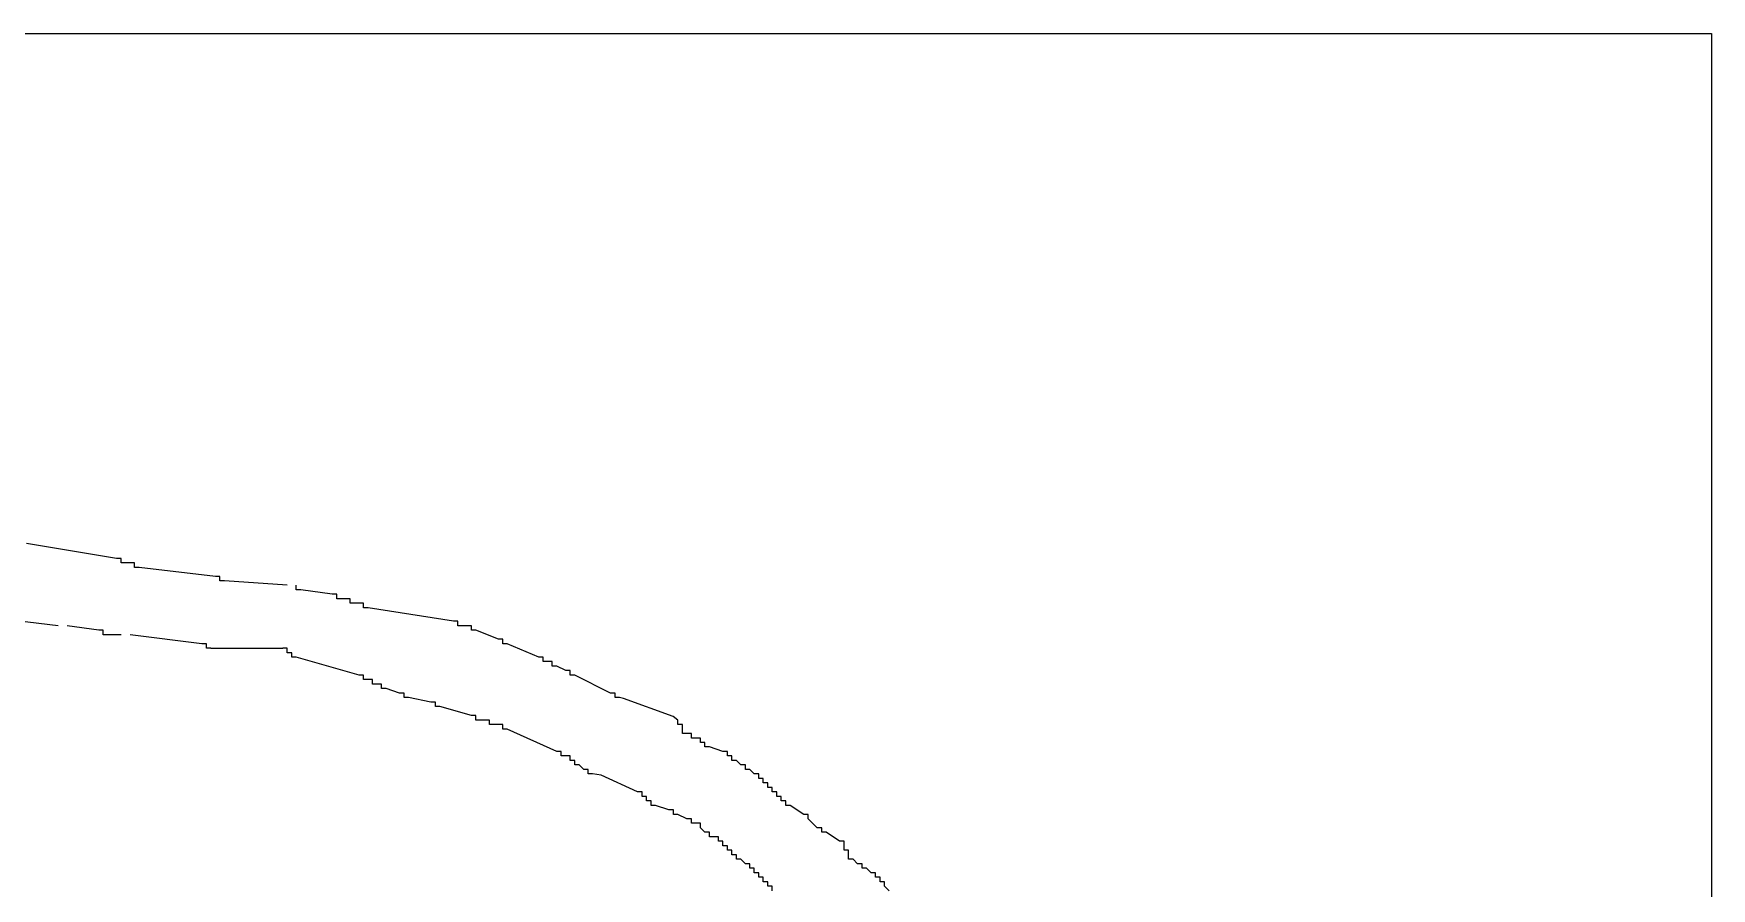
# Model space of a CAD drawing. Header units: metres. Extents: x -4.5 to 4.5, y -4.5 to 4.5.
# Drawn here: x 0.608 to 4.5, y 2.517 to 4.5 of the extents above; entities that cross this region are included whole.
import ezdxf

# ---------------------------------------------------------------- set-up
doc = ezdxf.new("R2010")
doc.units = ezdxf.units.M

msp = doc.modelspace()

# ---------------------------------------------------------------- linework, layer by layer
at = {"layer": '1', "color": 3}
for p, q in [((-4.5, 4.5), (4.5, 4.5)), ((4.5, 4.5), (4.5, -4.5)), ((0.800682, 3.282596), (0.591307, 3.316971)), ((0.811099, 3.282596), (0.800682, 3.282596)), ((0.811099, 3.272179), (0.811099, 3.282596)), ((0.821516, 3.272179), (0.811099, 3.272179)), ((0.831932, 3.272179), (0.821516, 3.272179)), ((0.842349, 3.272179), (0.831932, 3.272179)), ((0.842349, 3.261762), (0.842349, 3.272179)), ((0.852766, 3.261762), (0.842349, 3.261762)), ((1.029849, 3.240929), (0.852766, 3.261762)), ((1.040266, 3.240929), (1.029849, 3.240929)), ((1.040266, 3.230512), (1.040266, 3.240929)), ((1.050682, 3.230512), (1.040266, 3.230512)), ((1.196516, 3.220096), (1.050682, 3.230512)), ((1.217349, 3.209679), (1.217349, 3.220096)), ((1.227766, 3.209679), (1.217349, 3.209679)), ((1.300682, 3.199262), (1.227766, 3.209679)), ((1.311099, 3.199262), (1.300682, 3.199262)), ((1.311099, 3.188846), (1.311099, 3.199262)), ((1.321516, 3.188846), (1.311099, 3.188846)), ((1.331932, 3.188846), (1.321516, 3.188846)), ((1.342349, 3.188846), (1.331932, 3.188846)), ((1.342349, 3.178429), (1.342349, 3.188846)), ((1.352766, 3.178429), (1.342349, 3.178429)), ((1.363182, 3.178429), (1.352766, 3.178429)), ((1.373599, 3.178429), (1.363182, 3.178429)), ((1.373599, 3.168012), (1.373599, 3.178429)), ((1.384016, 3.168012), (1.373599, 3.168012)), ((1.581932, 3.136762), (1.384016, 3.168012)), ((0.665266, 3.126346), (0.488182, 3.147179)), ((0.759016, 3.115929), (0.686099, 3.126346)), ((0.769432, 3.115929), (0.759016, 3.115929)), ((0.769432, 3.105512), (0.769432, 3.115929)), ((1.592349, 3.136762), (1.581932, 3.136762)), ((1.592349, 3.126346), (1.592349, 3.136762)), ((1.602766, 3.126346), (1.592349, 3.126346)), ((1.613182, 3.126346), (1.602766, 3.126346)), ((1.623599, 3.126346), (1.613182, 3.126346)), ((1.623599, 3.115929), (1.623599, 3.126346)), ((1.634016, 3.115929), (1.623599, 3.115929)), ((1.686099, 3.095096), (1.634016, 3.115929)), ((0.779849, 3.105512), (0.769432, 3.105512)), ((0.811099, 3.105512), (0.779849, 3.105512)), ((0.998599, 3.084679), (0.831932, 3.105512)), ((1.009016, 3.084679), (0.998599, 3.084679)), ((1.009016, 3.074262), (1.009016, 3.084679)), ((1.696516, 3.095096), (1.686099, 3.095096)), ((1.696516, 3.084679), (1.696516, 3.095096)), ((1.706932, 3.084679), (1.696516, 3.084679)), ((1.779849, 3.053429), (1.706932, 3.084679)), ((1.019432, 3.074262), (1.009016, 3.074262)), ((1.019432, 3.074262), (1.186099, 3.074262)), ((1.196516, 3.074262), (1.186099, 3.074262)), ((1.196516, 3.063846), (1.196516, 3.074262)), ((1.206932, 3.063846), (1.196516, 3.063846)), ((1.206932, 3.053429), (1.206932, 3.063846)), ((1.217349, 3.053429), (1.206932, 3.053429)), ((1.363182, 3.011762), (1.217349, 3.053429)), ((1.790266, 3.053429), (1.779849, 3.053429)), ((1.790266, 3.043012), (1.790266, 3.053429)), ((1.800682, 3.043012), (1.790266, 3.043012)), ((1.811099, 3.043012), (1.800682, 3.043012)), ((1.811099, 3.032596), (1.811099, 3.043012)), ((1.373599, 3.011762), (1.363182, 3.011762)), ((1.373599, 3.001346), (1.373599, 3.011762)), ((1.384016, 3.001346), (1.373599, 3.001346)), ((1.394432, 3.001346), (1.384016, 3.001346)), ((1.394432, 2.990929), (1.394432, 3.001346)), ((1.821516, 3.032596), (1.811099, 3.032596)), ((1.842349, 3.022179), (1.821516, 3.032596)), ((1.852766, 3.022179), (1.842349, 3.022179)), ((1.852766, 3.011762), (1.852766, 3.022179)), ((1.863182, 3.011762), (1.852766, 3.011762)), ((1.946516, 2.970096), (1.863182, 3.011762)), ((1.404849, 2.990929), (1.394432, 2.990929)), ((1.415266, 2.990929), (1.404849, 2.990929)), ((1.415266, 2.980512), (1.415266, 2.990929)), ((1.425682, 2.980512), (1.415266, 2.980512)), ((1.456932, 2.970096), (1.425682, 2.980512)), ((1.467349, 2.970096), (1.456932, 2.970096)), ((1.467349, 2.959679), (1.467349, 2.970096)), ((1.477766, 2.959679), (1.467349, 2.959679)), ((1.529849, 2.949262), (1.477766, 2.959679)), ((1.956932, 2.970096), (1.946516, 2.970096)), ((1.956932, 2.959679), (1.956932, 2.970096)), ((1.967349, 2.959679), (1.956932, 2.959679)), ((1.976724, 2.957596), (1.967349, 2.959679)), ((1.540266, 2.949262), (1.529849, 2.949262)), ((1.540266, 2.938846), (1.540266, 2.949262)), ((1.550682, 2.938846), (1.540266, 2.938846)), ((1.623599, 2.918012), (1.550682, 2.938846)), ((2.091307, 2.915929), (1.976724, 2.957596)), ((1.634016, 2.918012), (1.623599, 2.918012)), ((1.634016, 2.907596), (1.634016, 2.918012)), ((1.644432, 2.907596), (1.634016, 2.907596)), ((1.654849, 2.907596), (1.644432, 2.907596)), ((1.665266, 2.907596), (1.654849, 2.907596)), ((1.665266, 2.897179), (1.665266, 2.907596)), ((1.675682, 2.897179), (1.665266, 2.897179)), ((1.686099, 2.897179), (1.675682, 2.897179)), ((1.696516, 2.897179), (1.686099, 2.897179)), ((1.696516, 2.886762), (1.696516, 2.897179)), ((1.706932, 2.886762), (1.696516, 2.886762)), ((1.821516, 2.834679), (1.706932, 2.886762)), ((2.102766, 2.907596), (2.091307, 2.915929)), ((2.102766, 2.897179), (2.102766, 2.907596)), ((2.113182, 2.897179), (2.102766, 2.897179)), ((2.113182, 2.886762), (2.113182, 2.897179)), ((2.113182, 2.876346), (2.113182, 2.886762)), ((2.123599, 2.876346), (2.113182, 2.876346)), ((2.134016, 2.876346), (2.123599, 2.876346)), ((2.134016, 2.865929), (2.134016, 2.876346)), ((2.144432, 2.865929), (2.134016, 2.865929)), ((2.154849, 2.865929), (2.144432, 2.865929)), ((2.154849, 2.855512), (2.154849, 2.865929)), ((2.165266, 2.855512), (2.154849, 2.855512)), ((2.165266, 2.845096), (2.165266, 2.855512)), ((2.175682, 2.845096), (2.165266, 2.845096)), ((2.206932, 2.834679), (2.175682, 2.845096)), ((1.831932, 2.834679), (1.821516, 2.834679)), ((1.831932, 2.824262), (1.831932, 2.834679)), ((1.842349, 2.824262), (1.831932, 2.824262)), ((1.852766, 2.824262), (1.842349, 2.824262)), ((1.852766, 2.813846), (1.852766, 2.824262)), ((1.863182, 2.813846), (1.852766, 2.813846)), ((1.863182, 2.803429), (1.863182, 2.813846)), ((1.873599, 2.803429), (1.863182, 2.803429)), ((1.884016, 2.793012), (1.873599, 2.803429)), ((2.217349, 2.834679), (2.206932, 2.834679)), ((2.217349, 2.824262), (2.217349, 2.834679)), ((2.227766, 2.824262), (2.217349, 2.824262)), ((2.227766, 2.813846), (2.227766, 2.824262)), ((2.238182, 2.813846), (2.227766, 2.813846)), ((2.248599, 2.803429), (2.238182, 2.813846)), ((2.259016, 2.803429), (2.248599, 2.803429)), ((2.259016, 2.793012), (2.259016, 2.803429)), ((1.894432, 2.793012), (1.884016, 2.793012)), ((1.894432, 2.782596), (1.894432, 2.793012)), ((1.904849, 2.782596), (1.894432, 2.782596)), ((1.924641, 2.779471), (1.904849, 2.782596)), ((2.009016, 2.740929), (1.924641, 2.779471)), ((2.269432, 2.793012), (2.259016, 2.793012)), ((2.279849, 2.782596), (2.269432, 2.793012)), ((2.290266, 2.782596), (2.279849, 2.782596)), ((2.290266, 2.772179), (2.290266, 2.782596)), ((2.300682, 2.772179), (2.290266, 2.772179)), ((2.300682, 2.761762), (2.300682, 2.772179)), ((2.019432, 2.740929), (2.009016, 2.740929)), ((2.019432, 2.730512), (2.019432, 2.740929)), ((2.029849, 2.730512), (2.019432, 2.730512)), ((2.029849, 2.720096), (2.029849, 2.730512)), ((2.311099, 2.761762), (2.300682, 2.761762)), ((2.311099, 2.751346), (2.311099, 2.761762)), ((2.321516, 2.751346), (2.311099, 2.751346)), ((2.321516, 2.740929), (2.321516, 2.751346)), ((2.331932, 2.740929), (2.321516, 2.740929)), ((2.331932, 2.730512), (2.331932, 2.740929)), ((2.342349, 2.730512), (2.331932, 2.730512)), ((2.342349, 2.720096), (2.342349, 2.730512)), ((2.040266, 2.720096), (2.029849, 2.720096)), ((2.040266, 2.709679), (2.040266, 2.720096)), ((2.050682, 2.709679), (2.040266, 2.709679)), ((2.081932, 2.699262), (2.050682, 2.709679)), ((2.092349, 2.699262), (2.081932, 2.699262)), ((2.092349, 2.688846), (2.092349, 2.699262)), ((2.102766, 2.688846), (2.092349, 2.688846)), ((2.123599, 2.678429), (2.102766, 2.688846)), ((2.352766, 2.720096), (2.342349, 2.720096)), ((2.352766, 2.709679), (2.352766, 2.720096)), ((2.363182, 2.709679), (2.352766, 2.709679)), ((2.394432, 2.688846), (2.363182, 2.709679)), ((2.404849, 2.688846), (2.394432, 2.688846)), ((2.404849, 2.678429), (2.404849, 2.688846)), ((2.134016, 2.678429), (2.123599, 2.678429)), ((2.134016, 2.668012), (2.134016, 2.678429)), ((2.144432, 2.668012), (2.134016, 2.668012)), ((2.154849, 2.668012), (2.144432, 2.668012)), ((2.154849, 2.657596), (2.154849, 2.668012)), ((2.165266, 2.647179), (2.154849, 2.657596)), ((2.175682, 2.647179), (2.165266, 2.647179)), ((2.175682, 2.636762), (2.175682, 2.647179)), ((2.425682, 2.657596), (2.404849, 2.678429)), ((2.436099, 2.657596), (2.425682, 2.657596)), ((2.436099, 2.647179), (2.436099, 2.657596)), ((2.446516, 2.647179), (2.436099, 2.647179)), ((2.477766, 2.626346), (2.446516, 2.647179)), ((2.186099, 2.636762), (2.175682, 2.636762)), ((2.196516, 2.636762), (2.186099, 2.636762)), ((2.196516, 2.626346), (2.196516, 2.636762)), ((2.206932, 2.626346), (2.196516, 2.626346)), ((2.206932, 2.615929), (2.206932, 2.626346)), ((2.217349, 2.615929), (2.206932, 2.615929)), ((2.217349, 2.605512), (2.217349, 2.615929)), ((2.488182, 2.626346), (2.477766, 2.626346)), ((2.488182, 2.615929), (2.488182, 2.626346)), ((2.488182, 2.605512), (2.488182, 2.615929)), ((2.227766, 2.605512), (2.217349, 2.605512)), ((2.227766, 2.595096), (2.227766, 2.605512)), ((2.238182, 2.595096), (2.227766, 2.595096)), ((2.238182, 2.584679), (2.238182, 2.595096)), ((2.248599, 2.584679), (2.238182, 2.584679)), ((2.259016, 2.574262), (2.248599, 2.584679)), ((2.269432, 2.574262), (2.259016, 2.574262)), ((2.269432, 2.563846), (2.269432, 2.574262)), ((2.498599, 2.605512), (2.488182, 2.605512)), ((2.498599, 2.595096), (2.498599, 2.605512)), ((2.498599, 2.584679), (2.498599, 2.595096)), ((2.509016, 2.584679), (2.498599, 2.584679)), ((2.519432, 2.574262), (2.509016, 2.584679)), ((2.529849, 2.574262), (2.519432, 2.574262)), ((2.529849, 2.563846), (2.529849, 2.574262)), ((2.279849, 2.563846), (2.269432, 2.563846)), ((2.279849, 2.553429), (2.279849, 2.563846)), ((2.290266, 2.553429), (2.279849, 2.553429)), ((2.290266, 2.543012), (2.290266, 2.553429)), ((2.300682, 2.543012), (2.290266, 2.543012)), ((2.300682, 2.532596), (2.300682, 2.543012)), ((2.311099, 2.532596), (2.300682, 2.532596)), ((2.311099, 2.522179), (2.311099, 2.532596)), ((2.540266, 2.563846), (2.529849, 2.563846)), ((2.550682, 2.553429), (2.540266, 2.563846)), ((2.561099, 2.553429), (2.550682, 2.553429)), ((2.561099, 2.543012), (2.561099, 2.553429)), ((2.571516, 2.543012), (2.561099, 2.543012)), ((2.571516, 2.532596), (2.571516, 2.543012)), ((2.581932, 2.532596), (2.571516, 2.532596)), ((2.581932, 2.522179), (2.581932, 2.532596)), ((2.321516, 2.522179), (2.311099, 2.522179)), ((2.321516, 2.511762), (2.321516, 2.522179)), ((2.592349, 2.511762), (2.581932, 2.522179))]:
    msp.add_line(p, q, dxfattribs=at)

doc.saveas('drawing.dxf')
